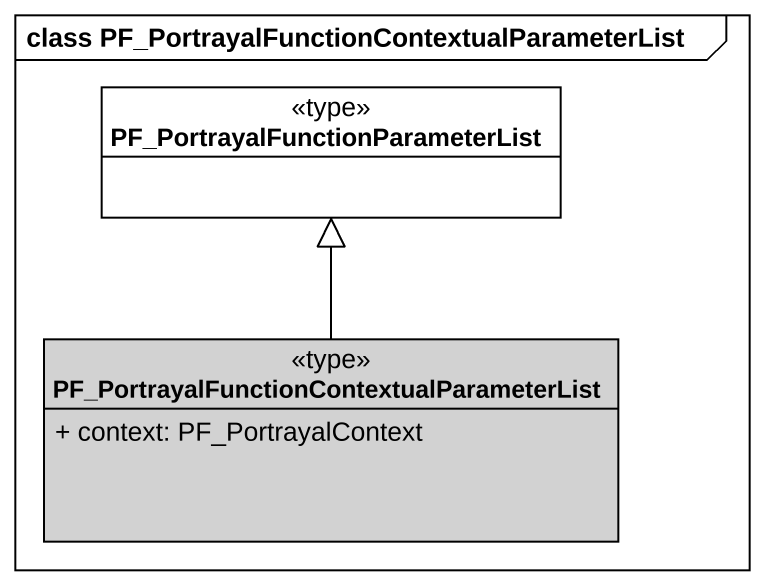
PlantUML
@startuml
mainframe class PF_PortrayalFunctionContextualParameterList
hide circle
hide empty members
skinparam classAttributeIconSize 0
class "PF_PortrayalFunctionParameterList" as PF_PortrayalFunctionParamete <<type>> #FFFFFF
class "PF_PortrayalFunctionContextualParameterList" as PF_PortrayalFunctionContextu <<type>> #D2D2D2 {
  + context: PF_PortrayalContext
}
PF_PortrayalFunctionContextu -up-|> PF_PortrayalFunctionParamete
@enduml
